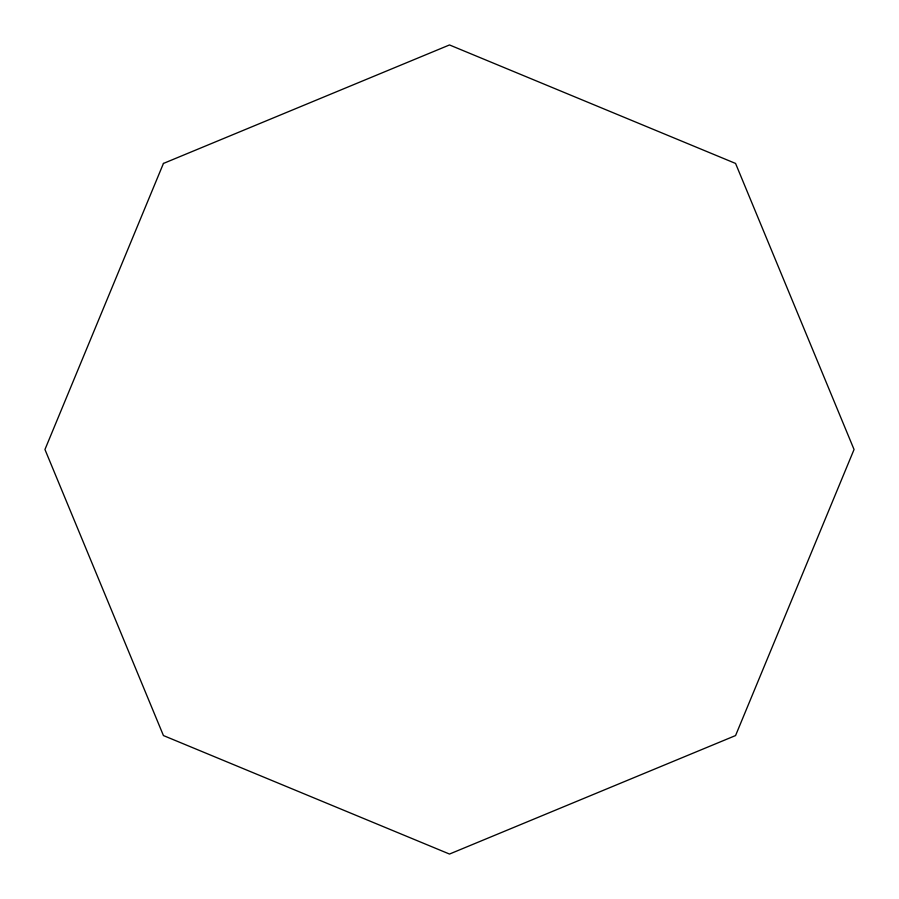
<?xml version="1.0" encoding="UTF-8"?>
<svg xmlns="http://www.w3.org/2000/svg" width="899" height="899" viewBox="0 0 899 899"><rect width="100%" height="100%" fill="white"/><g stroke="black" fill="none" stroke-linecap="round" stroke-linejoin="round"><path stroke-width="1.35" d="M163.438 163.438L44.95 449.5L163.438 735.562L449.5 854.05L735.562 735.562L854.05 449.5L735.562 163.438L449.5 44.95L163.438 163.438"/></g></svg>
